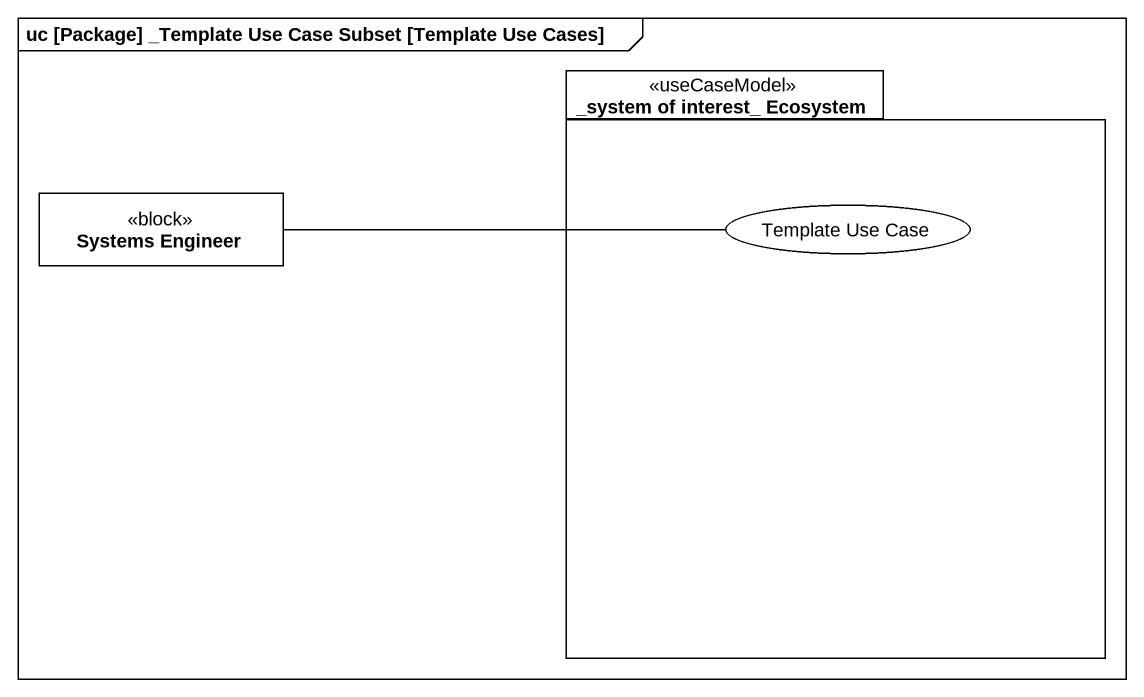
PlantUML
@startuml
mainframe uc [Package] _Template Use Case Subset [Template Use Cases]
allowmixing
hide circle
hide empty members
package "_system of interest_ Ecosystem" as system_of_interest_Ecosystem <<useCaseModel>> {
  usecase "Template Use Case" as Template_Use_Case
}
class "Systems Engineer" as Systems_Engineer <<block>>
Template_Use_Case -left- Systems_Engineer
@enduml
